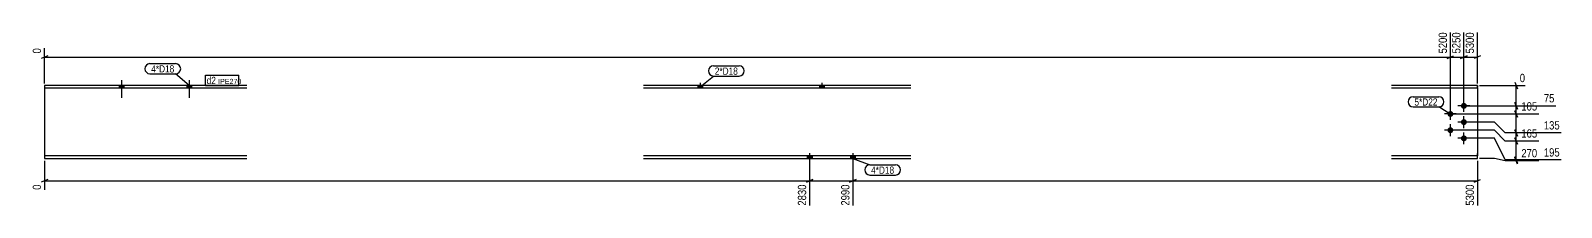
# Model space of a CAD drawing. Header units: millimetres. Extents: x 18 to 18573, y 18 to 671.
# Drawn here: x 12911 to 18573, y 18 to 671 of the extents above; entities that cross this region are included whole.
import ezdxf

# ---------------------------------------------------------------- set-up
doc = ezdxf.new("R2010")
doc.units = ezdxf.units.MM
doc.linetypes.add('DXK_LINE_DOT2', pattern=[3.9198, 1.9599, -1.9599])
for name, color, linetype in [('MÅLSÆTNING', 7, 'Continuous'), ('STÅL', 7, 'Continuous'), ('TEKST', 7, 'Continuous')]:
    doc.layers.add(name, color=color, linetype=linetype)
doc.styles.add('Arial Narrow', font='ARIALN.TTF', dxfattribs={"height": 0.2})

msp = doc.modelspace()

# ---------------------------------------------------------------- hatches: boundary and pattern name
at = {"layer": 'STÅL', "linetype": 'Continuous'}
for points in [[(13238.5, 457.5), (13256.5, 457.5), (13256.5, 467.7), (13238.5, 467.7)], [(13238.5, 457.5), (13256.5, 457.5), (13256.5, 467.7), (13238.5, 467.7)], [(13488.5, 457.5), (13506.5, 457.5), (13506.5, 467.7), (13488.5, 467.7)], [(13488.5, 457.5), (13506.5, 457.5), (13506.5, 467.7), (13488.5, 467.7)], [(15378.5, 457.5), (15396.5, 457.5), (15396.5, 467.7), (15378.5, 467.7)], [(15828.5, 457.5), (15846.5, 457.5), (15846.5, 467.7), (15828.5, 467.7)], [(18201.5, 392.7, -1), (18223.5, 392.7, -1)], [(18151.5, 362.7, -1), (18173.5, 362.7, -1)], [(18201.5, 332.7, -1), (18223.5, 332.7, -1)], [(18151.5, 302.7, -1), (18173.5, 302.7, -1)], [(18201.5, 272.7, -1), (18223.5, 272.7, -1)], [(15801.5, 207.9), (15783.5, 207.9), (15783.5, 197.7), (15801.5, 197.7)], [(15801.5, 207.9), (15783.5, 207.9), (15783.5, 197.7), (15801.5, 197.7)], [(15961.5, 207.9), (15943.5, 207.9), (15943.5, 197.7), (15961.5, 197.7)], [(15961.5, 207.9), (15943.5, 207.9), (15943.5, 197.7), (15961.5, 197.7)]]:
    msp.add_hatch(color=3, dxfattribs=at).paths.add_polyline_path(points)

# ---------------------------------------------------------------- linework, layer by layer
at = {"layer": 'MÅLSÆTNING', "color": 7, "linetype": 'Continuous'}
for p, q in [((18162.5, 370.7), (18162.5, 664.3)), ((18212.5, 400.7), (18212.5, 664.3)), ((18262.5, 475.7), (18262.5, 664.3)), ((12974.5, 577.5), (12950.5, 567.9)), ((12962.5, 475.7), (12962.5, 605.8)), ((18150.5, 567.9), (18174.5, 577.5)), ((18200.5, 567.9), (18224.5, 577.5)), ((18212.5, 572.7), (18262.5, 572.7)), ((18274.5, 577.5), (18250.5, 567.9)), ((18270.5, 467.7), (18438.7, 467.7)), ((18400.8, 479.7), (18410.4, 455.7)), ((18400.8, 404.7), (18410.4, 380.7)), ((18170.5, 362.7), (18489.3, 362.7)), ((18170.5, 362.7), (18489.3, 362.7)), ((18220.5, 392.7), (18553, 392.7)), ((18410.4, 350.7), (18400.8, 374.7)), ((18400.8, 374.7), (18410.4, 350.7)), ((18405.6, 362.7), (18405.6, 392.7)), ((18325.6, 302.7), (18170.5, 302.7)), ((18325.6, 302.7), (18170.5, 302.7)), ((18325.6, 332.7), (18220.5, 332.7)), ((18325.6, 332.7), (18220.5, 332.7)), ((18365.6, 292.7), (18325.6, 332.7)), ((18365.6, 292.7), (18325.6, 332.7)), ((18365.6, 262.7), (18325.6, 302.7)), ((18365.6, 262.7), (18325.6, 302.7)), ((18325.6, 272.7), (18220.5, 272.7)), ((18325.6, 272.7), (18220.5, 272.7)), ((18365.6, 192.7), (18325.6, 272.7)), ((18365.6, 192.7), (18325.6, 272.7)), ((18489.3, 262.7), (18365.6, 262.7)), ((18400.8, 274.7), (18410.4, 250.7)), ((18405.6, 192.7), (18405.6, 262.7)), ((12962.5, 189.7), (12962.5, 82.5)), ((18262.5, 189.7), (18262.5, 24)), ((18325.6, 197.7), (18270.5, 197.7)), ((18365.6, 189.7), (18325.6, 197.7)), ((18572.5, 192.7), (18365.6, 192.7)), ((18572.5, 192.7), (18365.6, 192.7)), ((18489.3, 189.7), (18365.6, 189.7)), ((18410.4, 180.7), (18400.8, 204.7)), ((18400.8, 204.7), (18410.4, 180.7)), ((18410.4, 177.7), (18400.8, 201.7)), ((18405.6, 189.7), (18405.6, 192.7)), ((12974.5, 120.4), (12950.5, 110.8)), ((12962.5, 115.6), (15792.5, 115.6)), ((15804.5, 120.4), (15780.5, 110.8)), ((15780.5, 110.8), (15804.5, 120.4)), ((15792.5, 162.3), (15792.5, 24)), ((15792.5, 162.3), (15792.5, 24)), ((15792.5, 115.6), (15952.5, 115.6)), ((15940.5, 110.8), (15964.5, 120.4)), ((15952.5, 162.3), (15952.5, 24)), ((18250.5, 110.8), (18274.5, 120.4))]:
    msp.add_line(p, q, dxfattribs=at)
at = {"layer": 'STÅL', "color": 2, "linetype": 'Continuous'}
for p, q in [((12962.5, 467.7), (12962.5, 222.9)), ((13711.3, 467.7), (12962.5, 467.7)), ((13711.3, 457.5), (12962.5, 457.5)), ((16166.3, 467.7), (15178.5, 467.7)), ((16166.3, 457.5), (15178.5, 457.5)), ((18262.5, 467.7), (17945.1, 467.7)), ((18262.5, 457.5), (17945.1, 457.5)), ((18262.5, 457.5), (18262.5, 467.7)), ((18262.5, 457.5), (18262.5, 442.5)), ((18262.5, 442.5), (18262.5, 222.9)), ((12962.5, 222.9), (12962.5, 197.7)), ((13711.3, 207.9), (12962.5, 207.9)), ((12962.5, 197.7), (13711.3, 197.7)), ((16166.3, 207.9), (15178.5, 207.9)), ((15178.5, 197.7), (16166.3, 197.7)), ((18262.5, 207.9), (17945.1, 207.9)), ((17945.1, 197.7), (18262.5, 197.7)), ((18262.5, 222.9), (18262.5, 207.9)), ((18262.5, 197.7), (18262.5, 207.9))]:
    msp.add_line(p, q, dxfattribs=at)
at = {"layer": 'STÅL', "color": 3, "linetype": 'Continuous'}
for p, q in [((13238.5, 467.7), (13238.5, 457.5)), ((13238.5, 467.7), (13238.5, 457.5)), ((13247.5, 487.7), (13247.5, 422.7)), ((13247.5, 487.7), (13247.5, 422.7)), ((13256.5, 467.7), (13256.5, 457.5)), ((13256.5, 467.7), (13256.5, 457.5)), ((13488.5, 467.7), (13488.5, 457.5)), ((13488.5, 467.7), (13488.5, 457.5)), ((13497.5, 487.7), (13497.5, 422.7)), ((13497.5, 487.7), (13497.5, 422.7)), ((13506.5, 467.7), (13506.5, 457.5)), ((13506.5, 467.7), (13506.5, 457.5)), ((15378.5, 467.7), (15378.5, 457.5)), ((15387.5, 477.7), (15387.5, 457.5)), ((15396.5, 467.7), (15396.5, 457.5)), ((15828.5, 467.7), (15828.5, 457.5)), ((15837.5, 477.7), (15837.5, 457.5)), ((15846.5, 467.7), (15846.5, 457.5)), ((18212.5, 370.7), (18212.5, 414.7)), ((18184.5, 362.7), (18140.5, 362.7)), ((18162.5, 340.7), (18162.5, 384.7)), ((18234.5, 392.7), (18190.5, 392.7)), ((18212.5, 310.7), (18212.5, 354.7)), ((18184.5, 302.7), (18140.5, 302.7)), ((18162.5, 280.7), (18162.5, 324.7)), ((18234.5, 332.7), (18190.5, 332.7)), ((18212.5, 250.7), (18212.5, 294.7)), ((18234.5, 272.7), (18190.5, 272.7)), ((15783.5, 207.9), (15783.5, 197.7)), ((15783.5, 207.9), (15783.5, 197.7)), ((15792.5, 217.9), (15792.5, 152.9)), ((15792.5, 217.9), (15792.5, 152.9)), ((15801.5, 207.9), (15801.5, 197.7)), ((15801.5, 207.9), (15801.5, 197.7)), ((15943.5, 207.9), (15943.5, 197.7)), ((15943.5, 207.9), (15943.5, 197.7)), ((15952.5, 217.9), (15952.5, 152.9)), ((15952.5, 217.9), (15952.5, 152.9)), ((15961.5, 207.9), (15961.5, 197.7)), ((15961.5, 207.9), (15961.5, 197.7))]:
    msp.add_line(p, q, dxfattribs=at)
at = {"layer": 'STÅL', "color": 7, "linetype": 'DXK_LINE_DOT2'}
for p, q in [((18262.5, 467.7), (18262.5, 457.5)), ((18262.5, 207.9), (18262.5, 217.1)), ((18262.5, 197.7), (18262.5, 207.9))]:
    msp.add_line(p, q, dxfattribs=at)

# ---------------------------------------------------------------- wipeouts: each hides what was drawn before it
at = {"color": 0}
for points in [[(13442.8, 516), (13442.8, 544), (13357.5, 544), (13357.5, 516)], [(15527.2, 507.7), (15527.2, 535.7), (15441.9, 535.7), (15441.9, 507.7)], [(18114.8, 393.6), (18114.8, 421.6), (18029.6, 421.6), (18029.6, 393.6)]]:
    msp.add_wipeout(points, dxfattribs=at).dxf.layer = 'TEKST'

# ---------------------------------------------------------------- next in the draw order: wipeouts: each hides what was drawn before it
at = {"color": 0, "linetype": 'Continuous'}
for points in [[(18256.1, 670.7), (18211.3, 670.7), (18211.3, 579.9), (18256.1, 579.9)], [(18553.6, 399.1), (18553.6, 443.9), (18501.8, 443.9), (18501.8, 399.1)], [(18489.9, 269.1), (18489.9, 313.9), (18418.6, 313.9), (18418.6, 269.1)], [(12956.1, 108.4), (12911.3, 108.4), (12911.3, 76.1), (12956.1, 76.1)], [(15786.1, 108.4), (15741.3, 108.4), (15741.3, 17.6), (15786.1, 17.6)], [(15946.1, 108.4), (15901.3, 108.4), (15901.3, 17.6), (15946.1, 17.6)]]:
    msp.add_wipeout(points, dxfattribs=at).dxf.layer = 'MÅLSÆTNING'
at = {"color": 0}
for points in [[(13442.8, 516), (13442.8, 544), (13357.5, 544), (13357.5, 516)], [(15527.2, 507.7), (15527.2, 535.7), (15441.9, 535.7), (15441.9, 507.7)], [(13596.6, 473.3), (13596.6, 501.3), (13562.5, 501.3), (13562.5, 473.3)], [(18114.8, 393.6), (18114.8, 421.6), (18029.6, 421.6), (18029.6, 393.6)]]:
    msp.add_wipeout(points, dxfattribs=at).dxf.layer = 'TEKST'

# ---------------------------------------------------------------- next in the draw order: linework, layer by layer
at = {"layer": 'MÅLSÆTNING', "color": 7, "linetype": 'Continuous'}
for p, q in [((18212.5, 400.7), (18212.5, 664.3)), ((18162.5, 572.7), (18212.5, 572.7)), ((18224.5, 577.5), (18200.5, 567.9)), ((18405.6, 292.7), (18405.6, 362.7)), ((18572.5, 292.7), (18365.6, 292.7)), ((18572.5, 292.7), (18365.6, 292.7)), ((18410.4, 280.7), (18400.8, 304.7)), ((18400.8, 304.7), (18410.4, 280.7)), ((18405.6, 262.7), (18405.6, 292.7)), ((18489.3, 262.7), (18365.6, 262.7)), ((18410.4, 250.7), (18400.8, 274.7)), ((15964.5, 120.4), (15940.5, 110.8)), ((15952.5, 162.3), (15952.5, 24)), ((15952.5, 115.6), (18262.5, 115.6))]:
    msp.add_line(p, q, dxfattribs=at)
at = {"layer": 'TEKST', "color": 7, "linetype": 'Continuous'}
for p, q in [((13352.7, 548.8), (13447.6, 548.8)), ((13352.7, 511.2), (13447.6, 511.2)), ((13497.5, 467.6), (13447.6, 511.2)), ((15437.1, 540.5), (15532, 540.5)), ((15387.5, 462.6), (15437.1, 502.9)), ((15437.1, 502.9), (15532, 502.9)), ((18024.8, 426.4), (18119.6, 426.4)), ((18024.8, 388.8), (18119.6, 388.8)), ((18162.2, 362), (18119.6, 388.8))]:
    msp.add_line(p, q, dxfattribs=at)
for centre, start, end in [((13352.7, 530), 90, 270), ((13447.6, 530), 270, 90), ((15437.1, 521.7), 90, 270), ((15532, 521.7), 270, 90), ((18024.8, 407.6), 90, 270), ((18119.6, 407.6), 270, 90)]:
    msp.add_arc(centre, 18.8, start, end, dxfattribs=at)

# ---------------------------------------------------------------- next in the draw order: texts
at = {"layer": 'MÅLSÆTNING', "color": 3, "linetype": 'Continuous', "style": 'Arial Narrow'}
for s, height, p in [('5300', 30.54, (18249.7, 586.3)), ('0', 30.5, (12949.7, 82.5)), ('2830', 30.54, (15779.7, 24)), ('2990', 30.54, (15939.7, 24))]:
    msp.add_text(s, height=height, rotation=90.0002, dxfattribs=at).set_placement(p)
for s, p in [('75', (18508.2, 405.5)), ('165', (18425, 275.5))]:
    msp.add_text(s, height=30.54, dxfattribs=at).set_placement(p)
at = {"layer": 'TEKST', "color": 3, "style": 'Arial Narrow'}
for s, p in [('4*D18', (13357.5, 516)), ('2*D18', (15441.9, 507.7)), ('5*D22', (18029.6, 393.6))]:
    msp.add_text(s, height=26.72, dxfattribs=at).set_placement(p)

# ---------------------------------------------------------------- next in the draw order: wipeouts: each hides what was drawn before it
at = {"color": 0}
msp.add_wipeout([(13596.6, 473.3), (13596.6, 501.3), (13562.5, 501.3), (13562.5, 473.3)], dxfattribs=at).dxf.layer = 'TEKST'

# ---------------------------------------------------------------- next in the draw order: linework, layer by layer
at = {"layer": 'TEKST', "color": 7, "linetype": 'Continuous'}
msp.add_line((13557.7, 468.5), (13557.7, 506.1), dxfattribs=at)

# ---------------------------------------------------------------- next in the draw order: wipeouts: each hides what was drawn before it
at = {"color": 0, "linetype": 'Continuous'}
for points in [[(18206.1, 670.7), (18161.3, 670.7), (18161.3, 579.9), (18206.1, 579.9)], [(18489.9, 369.1), (18489.9, 413.9), (18418.6, 413.9), (18418.6, 369.1)], [(18573.1, 199.1), (18573.1, 243.9), (18501.8, 243.9), (18501.8, 199.1)], [(18256.1, 108.4), (18211.3, 108.4), (18211.3, 17.6), (18256.1, 17.6)]]:
    msp.add_wipeout(points, dxfattribs=at).dxf.layer = 'MÅLSÆTNING'
at = {"color": 0}
for points in [[(13676.9, 473.3), (13676.9, 493.3), (13605, 493.3), (13605, 473.3)], [(16105.2, 141.8), (16105.2, 169.8), (16020, 169.8), (16020, 141.8)]]:
    msp.add_wipeout(points, dxfattribs=at).dxf.layer = 'TEKST'

# ---------------------------------------------------------------- next in the draw order: linework, layer by layer
at = {"layer": 'MÅLSÆTNING', "color": 7, "linetype": 'Continuous'}
for p, q in [((18162.5, 370.7), (18162.5, 664.3)), ((12962.5, 572.7), (18162.5, 572.7)), ((18150.5, 567.9), (18174.5, 577.5)), ((18405.6, 392.7), (18405.6, 467.7)), ((18410.4, 380.7), (18400.8, 404.7)), ((18220.5, 392.7), (18553, 392.7))]:
    msp.add_line(p, q, dxfattribs=at)

# ---------------------------------------------------------------- next in the draw order: texts
at = {"layer": 'MÅLSÆTNING', "color": 3, "linetype": 'Continuous', "style": 'Arial Narrow'}
for s, p in [('5250', (18199.7, 586.3)), ('5300', (18249.7, 24))]:
    msp.add_text(s, height=30.54, rotation=90.0002, dxfattribs=at).set_placement(p)
msp.add_text('105', height=30.54, dxfattribs=at).set_placement((18425, 375.5))

# ---------------------------------------------------------------- next in the draw order: wipeouts: each hides what was drawn before it
at = {"color": 0, "linetype": 'Continuous'}
for points in [[(18573.1, 299.1), (18573.1, 343.9), (18501.8, 343.9), (18501.8, 299.1)], [(18489.9, 196.1), (18489.9, 240.9), (18418.6, 240.9), (18418.6, 196.1)]]:
    msp.add_wipeout(points, dxfattribs=at).dxf.layer = 'MÅLSÆTNING'
at = {"color": 0}
for points in [[(13676.9, 473.3), (13676.9, 493.3), (13605, 493.3), (13605, 473.3)], [(16105.2, 141.8), (16105.2, 169.8), (16020, 169.8), (16020, 141.8)]]:
    msp.add_wipeout(points, dxfattribs=at).dxf.layer = 'TEKST'

# ---------------------------------------------------------------- next in the draw order: linework, layer by layer
at = {"layer": 'TEKST', "color": 7, "linetype": 'Continuous'}
for p, q in [((13557.7, 506.1), (13681.7, 506.1)), ((13557.7, 468.5), (13681.7, 468.5)), ((13681.7, 468.5), (13681.7, 506.1)), ((15952.5, 197.8), (16015.2, 174.6)), ((16015.2, 174.6), (16110, 174.6)), ((16015.2, 137), (16110, 137))]:
    msp.add_line(p, q, dxfattribs=at)
for centre, start, end in [((16015.2, 155.8), 90, 270), ((16110, 155.8), 270, 90)]:
    msp.add_arc(centre, 18.8, start, end, dxfattribs=at)

# ---------------------------------------------------------------- next in the draw order: texts
at = {"layer": 'MÅLSÆTNING', "color": 3, "linetype": 'Continuous', "style": 'Arial Narrow'}
for s, p in [('135', (18508.2, 305.5)), ('270', (18425, 202.5)), ('195', (18508.2, 205.5))]:
    msp.add_text(s, height=30.54, dxfattribs=at).set_placement(p)
at = {"layer": 'TEKST', "color": 3, "style": 'Arial Narrow'}
for s, height, p in [('d2', 26.72, (13562.5, 473.3)), ('IPE270', 19.09, (13605, 473.3)), ('4*D18', 26.72, (16020, 141.8))]:
    msp.add_text(s, height=height, dxfattribs=at).set_placement(p)

# ---------------------------------------------------------------- next in the draw order: wipeouts: each hides what was drawn before it
at = {"color": 0, "linetype": 'Continuous'}
for points in [[(18156.1, 670.7), (18111.3, 670.7), (18111.3, 579.9), (18156.1, 579.9)], [(12956.1, 612.2), (12911.3, 612.2), (12911.3, 579.9), (12956.1, 579.9)], [(18445.1, 474.1), (18445.1, 518.9), (18412.8, 518.9), (18412.8, 474.1)]]:
    msp.add_wipeout(points, dxfattribs=at).dxf.layer = 'MÅLSÆTNING'

# ---------------------------------------------------------------- next in the draw order: texts
at = {"layer": 'MÅLSÆTNING', "color": 3, "linetype": 'Continuous', "style": 'Arial Narrow'}
for s, height, p in [('5200', 30.54, (18149.7, 586.3)), ('0', 30.5, (12949.7, 586.3))]:
    msp.add_text(s, height=height, rotation=90.0002, dxfattribs=at).set_placement(p)
msp.add_text('0', height=30.5, dxfattribs=at).set_placement((18419.2, 480.5))

doc.saveas('drawing.dxf')
